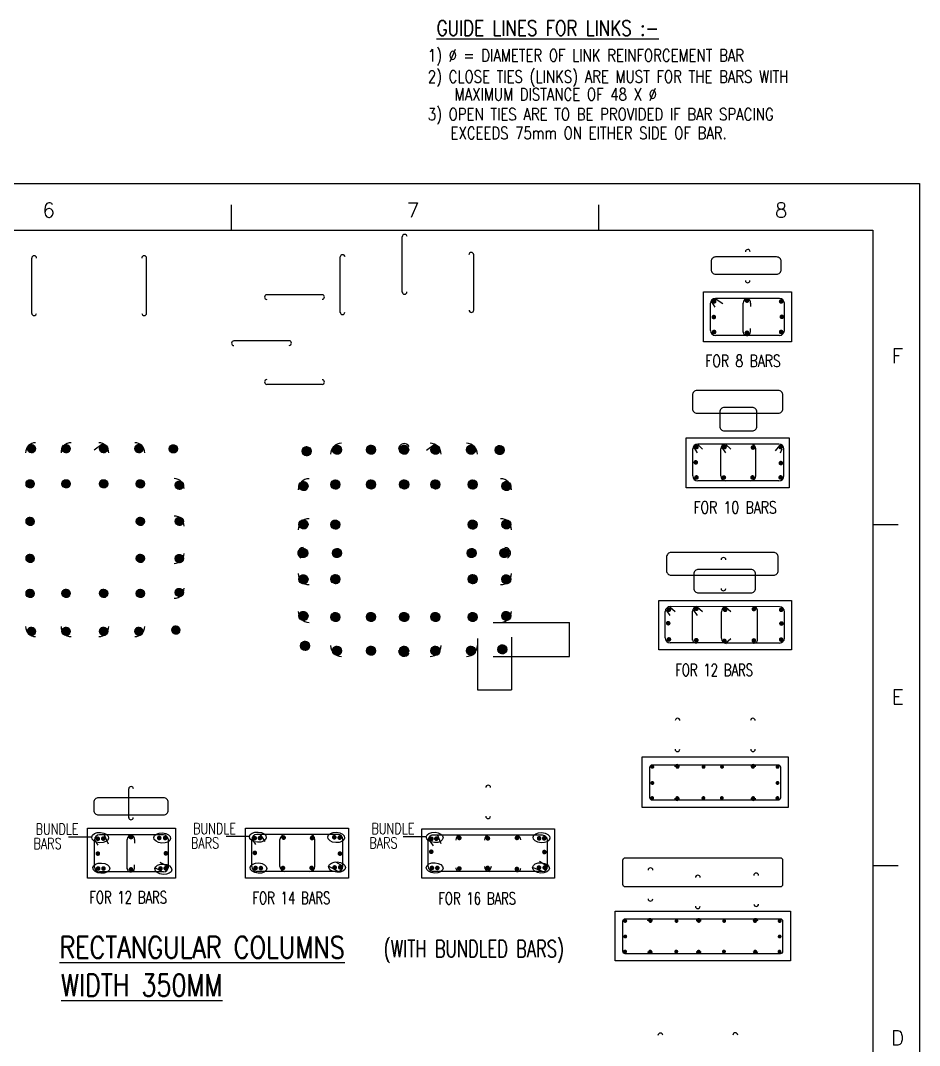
# Model space of a CAD drawing. Header units: inches. Extents: x -19163 to 40358, y -30294 to 16877.
# Drawn here: x 21852 to 40318, y -4183 to 16877 of the extents above; entities that cross this region are included whole.
import ezdxf

# ---------------------------------------------------------------- set-up
doc = ezdxf.new("R2010")
doc.units = ezdxf.units.IN
doc.header["$MEASUREMENT"] = 0
for name, color, linetype in [('DIM', 5, 'Continuous'), ('FRAME', 6, 'Continuous'), ('HT', 8, 'Continuous'), ('LINE WORK', 4, 'Continuous'), ('REINF', 6, 'Continuous'), ('sheet', 1, 'Continuous'), ('STIRRUPS', 5, 'Continuous'), ('SUB TITLE', 3, 'Continuous'), ('TEXT', 4, 'Continuous'), ('TITLE', 6, 'Continuous')]:
    doc.layers.add(name, color=color, linetype=linetype)
doc.styles.add('ROMANS', font='romans.shx', dxfattribs={"width": 0.75, "height": 250})
doc.dimstyles.new('T1', dxfattribs={"dimtxt": 2.25, "dimasz": 2, "dimexe": 1, "dimexo": 0.5, "dimgap": 1, "dimtad": 1, "dimdec": 0, "dimzin": 1, "dimdsep": 46, "dimtxsty": 'ROMANS', "dimcen": 0.09, "dimclrd": 5, "dimclre": 5, "dimclrt": 4, "dimadec": 0, "dimazin": 0, "dimtfac": 1, "dimtdec": 0, "dimtofl": 0, "dimtmove": 0, "dimatfit": 3, "dimfxl": 0, "dimtolj": 1, "dimtzin": 1, "dimarcsym": 0})

# ---------------------------------------------------------------- blocks, each defined once
blk = doc.blocks.new('*D36')
at = {"layer": 'DEFPOINTS', "color": 5, "linetype": 'ByBlock'}
for p in [(31561, 4511), (31561, 3809)]:
    blk.add_point(p, dxfattribs=at)
at = {"layer": 'DIM', "color": 5, "linetype": 'ByBlock', "lineweight": -2}
for p, q in [((31562, 4511), (33127, 4511)), ((33126, 3809), (33126, 4511)), ((31562, 3809), (33127, 3809))]:
    blk.add_line(p, q, dxfattribs=at)
at = {"layer": 'DIM', "color": 5, "linetype": 'ByBlock'}
for points in [[(33126, 4511), (33127, 4509), (33126, 4509)], [(33126, 3809), (33127, 3811), (33126, 3811)]]:
    blk.add_solid(points, dxfattribs=at)
at = {"layer": 'DIM', "color": 4, "linetype": 'ByBlock', "insert": (33124, 4160), "char_height": 2.25, "attachment_point": 5, "rotation": 90, "style": 'ROMANS'}
blk.add_mtext('150', dxfattribs=at)
blk = doc.blocks.new('*D37')
at = {"layer": 'DEFPOINTS', "color": 5, "linetype": 'ByBlock'}
for p in [(31238, 4182), (31937, 4209)]:
    blk.add_point(p, dxfattribs=at)
at = {"layer": 'DIM', "color": 5, "linetype": 'ByBlock', "lineweight": -2}
for p, q in [((31238, 4181), (31238, 3125)), ((31937, 4209), (31937, 3125)), ((31238, 3126), (31937, 3126))]:
    blk.add_line(p, q, dxfattribs=at)
at = {"layer": 'DIM', "color": 5, "linetype": 'ByBlock'}
for points in [[(31238, 3126), (31240, 3126), (31240, 3126)], [(31937, 3126), (31935, 3126), (31935, 3126)]]:
    blk.add_solid(points, dxfattribs=at)
at = {"layer": 'DIM', "color": 4, "linetype": 'ByBlock', "insert": (31587, 3128), "char_height": 2.25, "attachment_point": 5, "style": 'ROMANS'}
blk.add_mtext('150 ', dxfattribs=at)

msp = doc.modelspace()

# ---------------------------------------------------------------- hatches: boundary and pattern name
at = {"layer": 'REINF'}
h = msp.add_hatch(dxfattribs=at)
h.set_pattern_fill('ANSI31', color=256, scale=19.432298, style=0)
h.set_pattern_definition([(45, (-711819.1975, 7551.0372), (-1.717588667, 1.717588667), [])])
h.paths.add_polyline_path([(22162.14865, 8080.5008, 1), (21992.88164, 8080.5008, 1)])
h = msp.add_hatch(dxfattribs=at)
h.set_pattern_fill('ANSI31', color=256, scale=19.432298, style=0)
h.set_pattern_definition([(45, (-711108.2942, 7551.0372), (-1.717588667, 1.717588667), [])])
h.paths.add_polyline_path([(22873.05199, 8080.5008, 1), (22703.78498, 8080.5008, 1)])
h = msp.add_hatch(dxfattribs=at)
h.set_pattern_fill('ANSI31', color=256, scale=19.432298, style=0)
h.set_pattern_definition([(45, (-710338.769, 7551.0372), (-1.717588667, 1.717588667), [])])
h.paths.add_polyline_path([(23642.5771, 8080.5008, 1), (23473.31009, 8080.5008, 1)])
h = msp.add_hatch(dxfattribs=at)
h.set_pattern_fill('ANSI31', color=256, scale=19.432298, style=0)
h.set_pattern_definition([(45, (-709615.12, 7551.0372), (-1.717588667, 1.717588667), [])])
h.paths.add_polyline_path([(24366.22608, 8080.5008, 1), (24196.95907, 8080.5008, 1)])
h = msp.add_hatch(dxfattribs=at)
h.set_pattern_fill('ANSI31', color=256, scale=19.432298, style=0)
h.set_pattern_definition([(45, (-708904.6958, 7545.901), (-1.717588667, 1.717588667), [])])
h.paths.add_polyline_path([(25076.65038, 8075.36467, 1), (24907.38337, 8075.36467, 1)])
h = msp.add_hatch(dxfattribs=at)
h.set_pattern_fill('ANSI31', color=256, scale=21.375527, style=0)
h.set_pattern_definition([(45, (-779558.007, 7445.4372), (-1.889347534, 1.889347534), [])])
h.paths.add_polyline_path([(27821.47387, 8027.8472, 1), (27635.28016, 8027.8472, 1)])
h = msp.add_hatch(dxfattribs=at)
h.set_pattern_fill('ANSI31', color=256, scale=21.375527, style=0)
h.set_pattern_definition([(45, (-778934.6105, 7474.454), (-1.889347534, 1.889347534), [])])
h.paths.add_polyline_path([(28444.87028, 8056.86394, 1), (28258.67656, 8056.86394, 1)])
h = msp.add_hatch(dxfattribs=at)
h.set_pattern_fill('ANSI31', color=256, scale=21.375527, style=0)
h.set_pattern_definition([(45, (-778234.2354, 7474.454), (-1.889347534, 1.889347534), [])])
h.paths.add_polyline_path([(29145.24537, 8056.86394, 1), (28959.05165, 8056.86394, 1)])
h = msp.add_hatch(dxfattribs=at)
h.set_pattern_fill('ANSI31', color=256, scale=21.375527, style=0)
h.set_pattern_definition([(45, (-777554.0805, 7474.454), (-1.889347534, 1.889347534), [])])
h.paths.add_polyline_path([(29825.40025, 8056.86394, 1), (29639.20654, 8056.86394, 1)])
h = msp.add_hatch(dxfattribs=at)
h.set_pattern_fill('ANSI31', color=256, scale=21.375527, style=0)
h.set_pattern_definition([(45, (-776911.6494, 7474.454), (-1.889347534, 1.889347534), [])])
h.paths.add_polyline_path([(30467.83141, 8056.86394, 1), (30281.63769, 8056.86394, 1)])
h = msp.add_hatch(dxfattribs=at)
h.set_pattern_fill('ANSI31', color=256, scale=21.375527, style=0)
h.set_pattern_definition([(45, (-776183.651, 7474.454), (-1.889347534, 1.889347534), [])])
h.paths.add_polyline_path([(31195.8298, 8056.86394, 1), (31009.63608, 8056.86394, 1)])
h = msp.add_hatch(dxfattribs=at)
h.set_pattern_fill('ANSI31', color=256, scale=21.375527, style=0)
h.set_pattern_definition([(45, (-775592.6276, 7468.8042), (-1.889347534, 1.889347534), [])])
h.paths.add_polyline_path([(31786.85316, 8051.21419, 1), (31600.65945, 8051.21419, 1)])
h = msp.add_hatch(dxfattribs=at)
h.set_pattern_fill('ANSI31', color=256, scale=19.432298, style=0)
h.set_pattern_definition([(45, (-711847.3736, 6828.1387), (-1.717588667, 1.717588667), [])])
h.paths.add_polyline_path([(22133.97251, 7357.60234, 1), (21964.7055, 7357.60234, 1)])
h = msp.add_hatch(dxfattribs=at)
h.set_pattern_fill('ANSI31', color=256, scale=19.432298, style=0)
h.set_pattern_definition([(45, (-711108.2183, 6828.6056), (-1.717588667, 1.717588667), [])])
h.paths.add_polyline_path([(22873.12782, 7358.06926, 1), (22703.86081, 7358.06926, 1)])
h = msp.add_hatch(dxfattribs=at)
h.set_pattern_fill('ANSI31', color=256, scale=19.432298, style=0)
h.set_pattern_definition([(45, (-710338.6734, 6828.6056), (-1.717588667, 1.717588667), [])])
h.paths.add_polyline_path([(23642.67271, 7358.06926, 1), (23473.4057, 7358.06926, 1)])
h = msp.add_hatch(dxfattribs=at)
h.set_pattern_fill('ANSI31', color=256, scale=19.432298, style=0)
h.set_pattern_definition([(45, (-709583.232, 6828.1387), (-1.717588667, 1.717588667), [])])
h.paths.add_polyline_path([(24398.11424, 7357.60234, 1), (24228.84723, 7357.60234, 1)])
h = msp.add_hatch(dxfattribs=at)
h.set_pattern_fill('ANSI31', color=256, scale=19.432298, style=0)
h.set_pattern_definition([(45, (-708782.0443, 6798.7227), (-1.717588667, 1.717588667), [])])
h.paths.add_polyline_path([(25199.30187, 7328.18629, 1), (25030.03485, 7328.18629, 1)])
h = msp.add_hatch(dxfattribs=at)
h.set_pattern_fill('ANSI31', color=256, scale=21.375527, style=0)
h.set_pattern_definition([(45, (-779622.2825, 6728.5266), (-1.889347534, 1.889347534), [])])
h.paths.add_polyline_path([(27757.19828, 7310.93656, 1), (27571.00456, 7310.93656, 1)])
h = msp.add_hatch(dxfattribs=at)
h.set_pattern_fill('ANSI31', color=256, scale=21.375527, style=0)
h.set_pattern_definition([(45, (-778965.6042, 6760.8842), (-1.889347534, 1.889347534), [])])
h.paths.add_polyline_path([(28413.87652, 7343.29422, 1), (28227.68281, 7343.29422, 1)])
h = msp.add_hatch(dxfattribs=at)
h.set_pattern_fill('ANSI31', color=256, scale=21.375527, style=0)
h.set_pattern_definition([(45, (-778234.152, 6761.3979), (-1.889347534, 1.889347534), [])])
h.paths.add_polyline_path([(29145.32878, 7343.80783, 1), (28959.13506, 7343.80783, 1)])
h = msp.add_hatch(dxfattribs=at)
h.set_pattern_fill('ANSI31', color=256, scale=21.375527, style=0)
h.set_pattern_definition([(45, (-777553.997, 6761.3979), (-1.889347534, 1.889347534), [])])
h.paths.add_polyline_path([(29825.48366, 7343.80783, 1), (29639.28995, 7343.80783, 1)])
h = msp.add_hatch(dxfattribs=at)
h.set_pattern_fill('ANSI31', color=256, scale=21.375527, style=0)
h.set_pattern_definition([(45, (-776911.5442, 6761.3979), (-1.889347534, 1.889347534), [])])
h.paths.add_polyline_path([(30467.93658, 7343.80783, 1), (30281.74287, 7343.80783, 1)])
h = msp.add_hatch(dxfattribs=at)
h.set_pattern_fill('ANSI31', color=256, scale=21.375527, style=0)
h.set_pattern_definition([(45, (-776148.574, 6760.8842), (-1.889347534, 1.889347534), [])])
h.paths.add_polyline_path([(31230.90678, 7343.29422, 1), (31044.71306, 7343.29422, 1)])
h = msp.add_hatch(dxfattribs=at)
h.set_pattern_fill('ANSI31', color=256, scale=21.375527, style=0)
h.set_pattern_definition([(45, (-775457.711, 6728.5266), (-1.889347534, 1.889347534), [])])
h.paths.add_polyline_path([(31921.76979, 7310.93656, 1), (31735.57608, 7310.93656, 1)])
h = msp.add_hatch(dxfattribs=at)
h.set_pattern_fill('ANSI31', color=256, scale=19.432298, style=0)
h.set_pattern_definition([(45, (-711847.3736, 6055.5145), (-1.717588667, 1.717588667), [])])
h.paths.add_polyline_path([(22133.97251, 6584.9781, 1), (21964.7055, 6584.9781, 1)])
h = msp.add_hatch(dxfattribs=at)
h.set_pattern_fill('ANSI31', color=256, scale=19.432298, style=0)
h.set_pattern_definition([(45, (-709583.232, 6055.5145), (-1.717588667, 1.717588667), [])])
h.paths.add_polyline_path([(24398.11424, 6584.9781, 1), (24228.84723, 6584.9781, 1)])
h = msp.add_hatch(dxfattribs=at)
h.set_pattern_fill('ANSI31', color=256, scale=19.432298, style=0)
h.set_pattern_definition([(45, (-708782.0443, 6057.7557), (-1.717588667, 1.717588667), [])])
h.paths.add_polyline_path([(25199.30187, 6587.21932, 1), (25030.03485, 6587.21932, 1)])
h = msp.add_hatch(dxfattribs=at)
h.set_pattern_fill('ANSI31', color=256, scale=21.375527, style=0)
h.set_pattern_definition([(45, (-779622.2825, 5940.669), (-1.889347534, 1.889347534), [])])
h.paths.add_polyline_path([(27757.19828, 6523.07909, 1), (27571.00456, 6523.07909, 1)])
h = msp.add_hatch(dxfattribs=at)
h.set_pattern_fill('ANSI31', color=256, scale=21.375527, style=0)
h.set_pattern_definition([(45, (-778965.6042, 5938.2038), (-1.889347534, 1.889347534), [])])
h.paths.add_polyline_path([(28413.87652, 6520.61375, 1), (28227.68281, 6520.61375, 1)])
h = msp.add_hatch(dxfattribs=at)
h.set_pattern_fill('ANSI31', color=256, scale=21.375527, style=0)
h.set_pattern_definition([(45, (-776148.574, 5938.2038), (-1.889347534, 1.889347534), [])])
h.paths.add_polyline_path([(31230.90678, 6520.61375, 1), (31044.71306, 6520.61375, 1)])
h = msp.add_hatch(dxfattribs=at)
h.set_pattern_fill('ANSI31', color=256, scale=21.375527, style=0)
h.set_pattern_definition([(45, (-775457.711, 5940.669), (-1.889347534, 1.889347534), [])])
h.paths.add_polyline_path([(31921.76979, 6523.07909, 1), (31735.57608, 6523.07909, 1)])
h = msp.add_hatch(dxfattribs=at)
h.set_pattern_fill('ANSI31', color=256, scale=19.432298, style=0)
h.set_pattern_definition([(45, (-711847.3736, 5295.2917), (-1.717588667, 1.717588667), [])])
h.paths.add_polyline_path([(22133.97251, 5824.75529, 1), (21964.7055, 5824.75529, 1)])
h = msp.add_hatch(dxfattribs=at)
h.set_pattern_fill('ANSI31', color=256, scale=19.432298, style=0)
h.set_pattern_definition([(45, (-709583.232, 5295.2917), (-1.717588667, 1.717588667), [])])
h.paths.add_polyline_path([(24398.11424, 5824.75529, 1), (24228.84723, 5824.75529, 1)])
h = msp.add_hatch(dxfattribs=at)
h.set_pattern_fill('ANSI31', color=256, scale=19.432298, style=0)
h.set_pattern_definition([(45, (-708782.0443, 5292.3034), (-1.717588667, 1.717588667), [])])
h.paths.add_polyline_path([(25199.30187, 5821.76699, 1), (25030.03485, 5821.76699, 1)])
h = msp.add_hatch(dxfattribs=at)
h.set_pattern_fill('ANSI31', color=256, scale=21.375527, angle=270, style=0)
h.set_pattern_definition([(315, (27077.353, 813221.1814), (1.889347534, 1.889347534), [])])
h.paths.add_polyline_path([(27659.76303, 5841.70067, 1), (27659.76303, 6027.89439, 1)])
h = msp.add_hatch(dxfattribs=at)
h.set_pattern_fill('ANSI31', color=256, scale=21.375527, angle=270, style=0)
h.set_pattern_definition([(315, (27772.085, 813221.098), (1.889347534, 1.889347534), [])])
h.paths.add_polyline_path([(28354.49498, 5841.61726, 1), (28354.49498, 6027.81098, 1)])
h = msp.add_hatch(dxfattribs=at)
h.set_pattern_fill('ANSI31', color=256, scale=21.375527, angle=270, style=0)
h.set_pattern_definition([(315, (30534.9494, 813221.098), (1.889347534, 1.889347534), [])])
h.paths.add_polyline_path([(31117.35942, 5841.61726, 1), (31117.35942, 6027.81098, 1)])
h = msp.add_hatch(dxfattribs=at)
h.set_pattern_fill('ANSI31', color=256, scale=21.375527, angle=270, style=0)
h.set_pattern_definition([(315, (31207.1963, 813221.1814), (1.889347534, 1.889347534), [])])
h.paths.add_polyline_path([(31789.60624, 5841.70067, 1), (31789.60624, 6027.89439, 1)])
h = msp.add_hatch(dxfattribs=at)
h.set_pattern_fill('ANSI31', color=256, scale=21.375527, style=0)
h.set_pattern_definition([(45, (-779622.2825, 4813.0065), (-1.889347534, 1.889347534), [])])
h.paths.add_polyline_path([(27757.19828, 5395.41648, 1), (27571.00456, 5395.41648, 1)])
h = msp.add_hatch(dxfattribs=at)
h.set_pattern_fill('ANSI31', color=256, scale=21.375527, style=0)
h.set_pattern_definition([(45, (-778965.6042, 4816.2936), (-1.889347534, 1.889347534), [])])
h.paths.add_polyline_path([(28413.87652, 5398.70361, 1), (28227.68281, 5398.70361, 1)])
h = msp.add_hatch(dxfattribs=at)
h.set_pattern_fill('ANSI31', color=256, scale=21.375527, style=0)
h.set_pattern_definition([(45, (-776148.574, 4816.2936), (-1.889347534, 1.889347534), [])])
h.paths.add_polyline_path([(31230.90678, 5398.70361, 1), (31044.71306, 5398.70361, 1)])
h = msp.add_hatch(dxfattribs=at)
h.set_pattern_fill('ANSI31', color=256, scale=21.375527, style=0)
h.set_pattern_definition([(45, (-775457.711, 4813.0065), (-1.889347534, 1.889347534), [])])
h.paths.add_polyline_path([(31921.76979, 5395.41648, 1), (31735.57608, 5395.41648, 1)])
h = msp.add_hatch(dxfattribs=at)
h.set_pattern_fill('ANSI31', color=256, scale=19.432298, style=0)
h.set_pattern_definition([(45, (-711847.3736, 4575.8591), (-1.717588667, 1.717588667), [])])
h.paths.add_polyline_path([(22133.97251, 5105.32274, 1), (21964.7055, 5105.32274, 1)])
h = msp.add_hatch(dxfattribs=at)
h.set_pattern_fill('ANSI31', color=256, scale=19.432298, style=0)
h.set_pattern_definition([(45, (-711108.2183, 4576.6062), (-1.717588667, 1.717588667), [])])
h.paths.add_polyline_path([(22873.12782, 5106.06982, 1), (22703.86081, 5106.06982, 1)])
h = msp.add_hatch(dxfattribs=at)
h.set_pattern_fill('ANSI31', color=256, scale=19.432298, style=0)
h.set_pattern_definition([(45, (-710338.6734, 4576.6062), (-1.717588667, 1.717588667), [])])
h.paths.add_polyline_path([(23642.67271, 5106.06982, 1), (23473.4057, 5106.06982, 1)])
h = msp.add_hatch(dxfattribs=at)
h.set_pattern_fill('ANSI31', color=256, scale=19.432298, style=0)
h.set_pattern_definition([(45, (-709583.232, 4575.8591), (-1.717588667, 1.717588667), [])])
h.paths.add_polyline_path([(24398.11424, 5105.32274, 1), (24228.84723, 5105.32274, 1)])
h = msp.add_hatch(dxfattribs=at)
h.set_pattern_fill('ANSI31', color=256, scale=19.432298, style=0)
h.set_pattern_definition([(45, (-708782.0443, 4595.283), (-1.717588667, 1.717588667), [])])
h.paths.add_polyline_path([(25199.30187, 5124.74667, 1), (25030.03485, 5124.74667, 1)])
h = msp.add_hatch(dxfattribs=at)
h.set_pattern_fill('ANSI31', color=256, scale=21.375527, style=0)
h.set_pattern_definition([(45, (-779622.2825, 4059.8873), (-1.889347534, 1.889347534), [])])
h.paths.add_polyline_path([(27757.19828, 4642.29723, 1), (27571.00456, 4642.29723, 1)])
h = msp.add_hatch(dxfattribs=at)
h.set_pattern_fill('ANSI31', color=256, scale=21.375527, style=0)
h.set_pattern_definition([(45, (-778965.6042, 4038.521), (-1.889347534, 1.889347534), [])])
h.paths.add_polyline_path([(28413.87652, 4620.9309, 1), (28227.68281, 4620.9309, 1)])
h = msp.add_hatch(dxfattribs=at)
h.set_pattern_fill('ANSI31', color=256, scale=21.375527, style=0)
h.set_pattern_definition([(45, (-778234.152, 4039.3427), (-1.889347534, 1.889347534), [])])
h.paths.add_polyline_path([(29145.32878, 4621.75268, 1), (28959.13506, 4621.75268, 1)])
h = msp.add_hatch(dxfattribs=at)
h.set_pattern_fill('ANSI31', color=256, scale=21.375527, style=0)
h.set_pattern_definition([(45, (-777553.997, 4039.3427), (-1.889347534, 1.889347534), [])])
h.paths.add_polyline_path([(29825.48366, 4621.75268, 1), (29639.28995, 4621.75268, 1)])
h = msp.add_hatch(dxfattribs=at)
h.set_pattern_fill('ANSI31', color=256, scale=21.375527, style=0)
h.set_pattern_definition([(45, (-776911.5442, 4039.3427), (-1.889347534, 1.889347534), [])])
h.paths.add_polyline_path([(30467.93658, 4621.75268, 1), (30281.74287, 4621.75268, 1)])
h = msp.add_hatch(dxfattribs=at)
h.set_pattern_fill('ANSI31', color=256, scale=21.375527, style=0)
h.set_pattern_definition([(45, (-776148.574, 4038.521), (-1.889347534, 1.889347534), [])])
h.paths.add_polyline_path([(31230.90678, 4620.9309, 1), (31044.71306, 4620.9309, 1)])
h = msp.add_hatch(dxfattribs=at)
h.set_pattern_fill('ANSI31', color=256, scale=21.375527, style=0)
h.set_pattern_definition([(45, (-775457.711, 4059.8873), (-1.889347534, 1.889347534), [])])
h.paths.add_polyline_path([(31921.76979, 4642.29723, 1), (31735.57608, 4642.29723, 1)])
h = msp.add_hatch(dxfattribs=at)
h.set_pattern_fill('ANSI31', color=256, scale=19.432298, style=0)
h.set_pattern_definition([(45, (-708854.6779, 3823.4009), (-1.717588667, 1.717588667), [])])
h.paths.add_polyline_path([(25126.66829, 4352.86448, 1), (24957.40128, 4352.86448, 1)])
h = msp.add_hatch(dxfattribs=at)
h.set_pattern_fill('ANSI31', color=256, scale=19.432298, style=0)
h.set_pattern_definition([(45, (-711819.1975, 3796.6343), (-1.717588667, 1.717588667), [])])
h.paths.add_polyline_path([(22162.14865, 4326.09788, 1), (21992.88164, 4326.09788, 1)])
h = msp.add_hatch(dxfattribs=at)
h.set_pattern_fill('ANSI31', color=256, scale=19.432298, style=0)
h.set_pattern_definition([(45, (-711108.2942, 3796.6343), (-1.717588667, 1.717588667), [])])
h.paths.add_polyline_path([(22873.05199, 4326.09788, 1), (22703.78498, 4326.09788, 1)])
h = msp.add_hatch(dxfattribs=at)
h.set_pattern_fill('ANSI31', color=256, scale=19.432298, style=0)
h.set_pattern_definition([(45, (-710338.769, 3796.6343), (-1.717588667, 1.717588667), [])])
h.paths.add_polyline_path([(23642.5771, 4326.09788, 1), (23473.31009, 4326.09788, 1)])
h = msp.add_hatch(dxfattribs=at)
h.set_pattern_fill('ANSI31', color=256, scale=19.432298, style=0)
h.set_pattern_definition([(45, (-709615.12, 3796.6343), (-1.717588667, 1.717588667), [])])
h.paths.add_polyline_path([(24366.22608, 4326.09788, 1), (24196.95907, 4326.09788, 1)])
h = msp.add_hatch(dxfattribs=at)
h.set_pattern_fill('ANSI31', color=256, scale=21.375527, style=0)
h.set_pattern_definition([(45, (-779588.384, 3446.4095), (-1.889347534, 1.889347534), [])])
h.paths.add_polyline_path([(27791.09677, 4028.81943, 1), (27604.90306, 4028.81943, 1)])
h = msp.add_hatch(dxfattribs=at)
h.set_pattern_fill('ANSI31', color=256, scale=21.375527, style=0)
h.set_pattern_definition([(45, (-778934.6105, 3344.6108), (-1.889347534, 1.889347534), [])])
h.paths.add_polyline_path([(28444.87028, 3927.02073, 1), (28258.67656, 3927.02073, 1)])
h = msp.add_hatch(dxfattribs=at)
h.set_pattern_fill('ANSI31', color=256, scale=21.375527, style=0)
h.set_pattern_definition([(45, (-778234.2354, 3344.6108), (-1.889347534, 1.889347534), [])])
h.paths.add_polyline_path([(29145.24537, 3927.02073, 1), (28959.05165, 3927.02073, 1)])
h = msp.add_hatch(dxfattribs=at)
h.set_pattern_fill('ANSI31', color=256, scale=21.375527, style=0)
h.set_pattern_definition([(45, (-777554.0805, 3344.6108), (-1.889347534, 1.889347534), [])])
h.paths.add_polyline_path([(29825.40025, 3927.02073, 1), (29639.20654, 3927.02073, 1)])
h = msp.add_hatch(dxfattribs=at)
h.set_pattern_fill('ANSI31', color=256, scale=21.375527, style=0)
h.set_pattern_definition([(45, (-776911.6494, 3344.6108), (-1.889347534, 1.889347534), [])])
h.paths.add_polyline_path([(30467.83141, 3927.02073, 1), (30281.63769, 3927.02073, 1)])
h = msp.add_hatch(dxfattribs=at)
h.set_pattern_fill('ANSI31', color=256, scale=21.375527, style=0)
h.set_pattern_definition([(45, (-776183.651, 3344.6108), (-1.889347534, 1.889347534), [])])
h.paths.add_polyline_path([(31195.8298, 3927.02073, 1), (31009.63608, 3927.02073, 1)])
h = msp.add_hatch(dxfattribs=at)
h.set_pattern_fill('ANSI31', color=256, scale=21.375527, style=0)
h.set_pattern_definition([(45, (-775537.608, 3374.054), (-1.889347534, 1.889347534), [])])
h.paths.add_polyline_path([(31841.87286, 3956.46399, 1), (31655.67915, 3956.46399, 1)])

# ---------------------------------------------------------------- linework, layer by layer
at = {"layer": 'FRAME'}
for points in [[(40317.96769, 13528.99414), (40317.96769, -30253.74111), (-19082.03231, -30253.74111), (-19082.03231, 13528.99414)], [(-17162.03231, 12568.24324), (39357.96769, 12568.24324), (39357.96769, -29293.74111), (-17162.03231, -29293.74111)]]:
    msp.add_lwpolyline(points, close=True, dxfattribs=at)
at = {"layer": 'HT'}
for centre in [(23487.21289, 88.75255), (24762.64193, 79.73892), (26727.61386, 97.76619), (28336.54731, 91.00596), (30359.57272, 92.08122), (32553.26559, 86.4477), (28354.57457, -517.41425), (23510.69525, -539.48045), (24786.30271, -560.229), (26738.88091, -537.29918), (30359.57272, -534.36625), (32543.12526, -534.36625)]:
    msp.add_ellipse(centre, major_axis=(172.97618, -11.03751), ratio=0.6120183608, dxfattribs=at)
at = {"layer": 'LINE WORK'}
msp.add_line((25035.10835, -748.03502), (23224.58833, -748.03502), dxfattribs=at)
for points in [[(35877.76639, 11302.76417), (37688.28641, 11302.76417), (37688.28641, 10275.63083), (35877.76639, 10275.63083)], [(35527.14571, 8302.82651), (37643.18638, 8302.82651), (37643.18638, 7276.25885), (35527.14571, 7276.25885)], [(34961.20442, 4963.24856), (37688.28641, 4963.24856), (37688.28641, 3947.87007), (34961.20442, 3947.87007)], [(34621.52719, 1746.37286), (37621.52719, 1746.37286), (37621.52719, 709.87968), (34621.52719, 709.87968)], [(23224.58833, 279.09831), (25035.10835, 279.09831), (25035.10835, -748.03502), (23224.58833, -748.03502)], [(26470.2442, 279.09831), (28586.28488, 279.09831), (28586.28488, -747.46935), (26470.2442, -747.46935)], [(30093.31818, 267.90914), (32820.40017, 267.90914), (32820.40017, -747.46935), (30093.31818, -747.46935)], [(34064.84557, -1419.64185), (37664.84557, -1419.64185), (37664.84557, -2445.30544), (34064.84557, -2445.30544)]]:
    msp.add_lwpolyline(points, close=True, dxfattribs=at)
at = {"layer": 'REINF'}
for points, const_width in [([(36798.33552, 11121.2846, -1), (36750.83552, 11121.2846, -1)], 47.5), ([(36123.1689, 11104.65033, -1), (36075.6689, 11104.65033, -1)], 47.5), ([(37499.73469, 11104.65033, -1), (37452.23469, 11104.65033, -1)], 47.5), ([(36117.51111, 10783.44076, -1), (36070.01111, 10783.44076, -1)], 47.5), ([(37513.87917, 10789.09855, -1), (37466.37917, 10789.09855, -1)], 47.5), ([(36123.1689, 10476.82197, -1), (36075.6689, 10476.82197, -1)], 47.5), ([(36798.33575, 10460.45654, 1), (36750.83575, 10460.45654, 1)], 47.5), ([(37499.73469, 10476.82197, -1), (37452.23469, 10476.82197, -1)], 47.5), ([(35760.42659, 8112.35176, -1), (35712.92659, 8112.35176, -1)], 47.5), ([(36337.52117, 8112.35176, -1), (36290.02117, 8112.35176, -1)], 47.5), ([(36921.81378, 8102.94981, -1), (36874.31378, 8102.94981, -1)], 47.5), ([(37489.38745, 8112.35176, -1), (37441.88745, 8112.35176, -1)], 47.5), ([(35746.07198, 7797.98691, -1), (35698.57198, 7797.98691, -1)], 47.5), ([(37494.32906, 7783.44523, -1), (37446.82906, 7783.44523, -1)], 47.5), ([(35760.42659, 7488.76556, -1), (35712.92659, 7488.76556, -1)], 47.5), ([(36323.37669, 7487.33033, -1), (36275.87669, 7487.33033, -1)], 47.5), ([(36912.29288, 7488.76556, -1), (36864.79288, 7488.76556, -1)], 47.5), ([(37489.38745, 7488.76556, -1), (37441.88745, 7488.76556, -1)], 47.5), ([(35194.48531, 4772.77381, -1), (35146.98531, 4772.77381, -1)], 47.5), ([(35757.30218, 4789.40808, -1), (35709.80218, 4789.40808, -1)], 47.5), ([(36348.67445, 4768.99174, -1), (36301.17445, 4768.99174, -1)], 47.5), ([(36892.18865, 4784.29465, 1), (36939.68865, 4784.29465, 1)], 47.5), ([(37500.54074, 4768.99174, -1), (37453.04074, 4768.99174, -1)], 47.5), ([(35180.13069, 4493.54731, -1), (35132.63069, 4493.54731, -1)], 47.5), ([(37505.48235, 4486.93635, -1), (37457.98235, 4486.93635, -1)], 47.5), ([(35194.48531, 4160.37679, -1), (35146.98531, 4160.37679, -1)], 47.5), ([(35757.3024, 4144.01136, 1), (35709.8024, 4144.01136, 1)], 47.5), ([(36334.52998, 4129.25894, -1), (36287.02998, 4129.25894, -1)], 47.5), ([(36892.18843, 4138.89793, -1), (36939.68843, 4138.89793, -1)], 47.5), ([(37500.54074, 4156.59472, -1), (37453.04074, 4156.59472, -1)], 47.5), ([(34810.26162, 1541.7324, 1), (34850.26162, 1541.7324, 1)], 40), ([(35326.77207, 1541.7324, 1), (35366.77207, 1541.7324, 1)], 40), ([(35862.42009, 1541.7324, 1), (35902.42009, 1541.7324, 1)], 40), ([(36241.58834, 1541.7324, 1), (36281.58834, 1541.7324, 1)], 40), ([(36916.28231, 1541.7324, -1), (36876.28231, 1541.7324, -1)], 40), ([(37382.34975, 1541.7324, 1), (37422.34975, 1541.7324, 1)], 40), ([(34810.26162, 1211.42975, 1), (34850.26162, 1211.42975, 1)], 40), ([(37382.34975, 1211.42975, 1), (37422.34975, 1211.42975, 1)], 40), ([(34806.55387, 901.34444, 1), (34846.55387, 901.34444, 1)], 40), ([(35323.06433, 901.34444, 1), (35363.06433, 901.34444, 1)], 40), ([(35858.71234, 901.34444, 1), (35898.71234, 901.34444, 1)], 40), ([(36237.8806, 901.34444, 1), (36277.8806, 901.34444, 1)], 40), ([(36919.99005, 901.34444, -1), (36879.99005, 901.34444, -1)], 40), ([(37378.642, 901.34444, 1), (37418.642, 901.34444, 1)], 40), ([(23463.23062, 65.21062, -1), (23415.73062, 65.21062, -1)], 47.5), ([(23574.77432, 68.59073, -1), (23527.27432, 68.59073, -1)], 47.5), ([(24145.15747, 97.61875, -1), (24097.65747, 97.61875, -1)], 47.5), ([(24724.87259, 80.98448, -1), (24677.37259, 80.98448, -1)], 47.5), ([(24846.55664, 80.98448, -1), (24799.05664, 80.98448, -1)], 47.5), ([(26686.62453, 76.22981, -1), (26639.12453, 76.22981, -1)], 47.5), ([(26792.53471, 78.48322, -1), (26745.03471, 78.48322, -1)], 47.5), ([(27280.61966, 88.62356, -1), (27233.11966, 88.62356, -1)], 47.5), ([(27864.91227, 79.22161, -1), (27817.41227, 79.22161, -1)], 47.5), ([(28320.94225, 95.38378, -1), (28273.44225, 95.38378, -1)], 47.5), ([(28432.48595, 88.62356, -1), (28384.98595, 88.62356, -1)], 47.5), ([(30316.14118, 63.47931, -1), (30268.64118, 63.47931, -1)], 47.5), ([(30417.04936, 65.41541, -1), (30369.54936, 65.41541, -1)], 47.5), ([(30889.41594, 82.05047, -1), (30841.91594, 82.05047, -1)], 47.5), ([(31475.53026, 73.65232, -1), (31428.03026, 73.65232, -1)], 47.5), ([(32024.30241, 82.195, 1), (32071.80241, 82.195, 1)], 47.5), ([(32528.99773, 73.65232, -1), (32481.49773, 73.65232, -1)], 47.5), ([(32632.6545, 73.65232, -1), (32585.1545, 73.65232, -1)], 47.5), ([(23464.33305, -240.22509, -1), (23416.83305, -240.22509, -1)], 47.5), ([(24860.70111, -234.5673, -1), (24813.20111, -234.5673, -1)], 47.5), ([(26689.17047, -225.74129, -1), (26641.67047, -225.74129, -1)], 47.5), ([(28437.42756, -240.28297, -1), (28389.92756, -240.28297, -1)], 47.5), ([(30312.24445, -201.79211, -1), (30264.74445, -201.79211, -1)], 47.5), ([(32637.59611, -208.40307, -1), (32590.09611, -208.40307, -1)], 47.5), ([(23469.99084, -546.84389, -1), (23422.49084, -546.84389, -1)], 47.5), ([(23580.16042, -546.84389, -1), (23532.66042, -546.84389, -1)], 47.5), ([(24145.15769, -563.20931, 1), (24097.65769, -563.20931, 1)], 47.5), ([(24750.22344, -545.71718, -1), (24702.72344, -545.71718, -1)], 47.5), ([(24858.95038, -542.33707, -1), (24811.45038, -542.33707, -1)], 47.5), ([(26703.52509, -534.96264, -1), (26656.02509, -534.96264, -1)], 47.5), ([(26812.5818, -538.20891, -1), (26765.0818, -538.20891, -1)], 47.5), ([(27266.47519, -536.39787, -1), (27218.97519, -536.39787, -1)], 47.5), ([(27855.39138, -534.96264, -1), (27807.89138, -534.96264, -1)], 47.5), ([(28329.39253, -524.8223, -1), (28281.89253, -524.8223, -1)], 47.5), ([(28442.06294, -522.56889, -1), (28394.56294, -522.56889, -1)], 47.5), ([(30326.59907, -534.96264, -1), (30279.09907, -534.96264, -1)], 47.5), ([(30438.14277, -534.96264, -1), (30390.64277, -534.96264, -1)], 47.5), ([(30889.41616, -546.07011, 1), (30841.91616, -546.07011, 1)], 47.5), ([(31471.15055, -534.53277, -1), (31423.65055, -534.53277, -1)], 47.5), ([(32024.30219, -556.44149, -1), (32071.80219, -556.44149, -1)], 47.5), ([(32525.61761, -527.47766, -1), (32478.11761, -527.47766, -1)], 47.5), ([(32642.79484, -527.47766, -1), (32595.29484, -527.47766, -1)], 47.5), ([(34253.58, -1624.28231, 1), (34293.58, -1624.28231, 1)], 40), ([(34770.09045, -1624.28231, 1), (34810.09045, -1624.28231, 1)], 40), ([(35305.73847, -1624.28231, 1), (35345.73847, -1624.28231, 1)], 40), ([(35765.8225, -1624.28231, 1), (35805.8225, -1624.28231, 1)], 40), ([(36284.90672, -1624.28231, 1), (36324.90672, -1624.28231, 1)], 40), ([(36959.60069, -1624.28231, -1), (36919.60069, -1624.28231, -1)], 40), ([(37425.66813, -1624.28231, 1), (37465.66813, -1624.28231, 1)], 40), ([(34253.58, -1943.75537, 1), (34293.58, -1943.75537, 1)], 40), ([(37425.66813, -1943.75537, 1), (37465.66813, -1943.75537, 1)], 40), ([(34249.87225, -2253.84068, 1), (34289.87225, -2253.84068, 1)], 40), ([(34766.38271, -2253.84068, 1), (34806.38271, -2253.84068, 1)], 40), ([(35302.03072, -2253.84068, 1), (35342.03072, -2253.84068, 1)], 40), ([(35762.11475, -2253.84068, 1), (35802.11475, -2253.84068, 1)], 40), ([(36281.19898, -2253.84068, 1), (36321.19898, -2253.84068, 1)], 40), ([(36963.30844, -2253.84068, -1), (36923.30844, -2253.84068, -1)], 40), ([(37421.96039, -2253.84068, 1), (37461.96039, -2253.84068, 1)], 40)]:
    msp.add_lwpolyline(points, format="xyb", close=True, dxfattribs=dict(at, const_width=const_width))
for centre, radius in [((22077.51514, 8080.5008), 84.63351), ((22788.41849, 8080.5008), 84.63351), ((23557.9436, 8080.5008), 84.63351), ((24281.59257, 8080.5008), 84.63351), ((24992.01688, 8075.36467), 84.63351), ((27728.37701, 8027.8472), 93.09686), ((28351.77342, 8056.86394), 93.09686), ((29052.14851, 8056.86394), 93.09686), ((29732.3034, 8056.86394), 93.09686), ((30374.73455, 8056.86394), 93.09686), ((31102.73294, 8056.86394), 93.09686), ((31693.75631, 8051.21419), 93.09686), ((22049.339, 7357.60234), 84.63351), ((22788.49431, 7358.06926), 84.63351), ((23558.03921, 7358.06926), 84.63351), ((24313.48074, 7357.60234), 84.63351), ((25114.66836, 7328.18629), 84.63351), ((27664.10142, 7310.93656), 93.09686), ((28320.77967, 7343.29422), 93.09686), ((29052.23192, 7343.80783), 93.09686), ((29732.38681, 7343.80783), 93.09686), ((30374.83972, 7343.80783), 93.09686), ((31137.80992, 7343.29422), 93.09686), ((31828.67294, 7310.93656), 93.09686), ((22049.339, 6584.9781), 84.63351), ((24313.48074, 6584.9781), 84.63351), ((25114.66836, 6587.21932), 84.63351), ((27664.10142, 6523.07909), 93.09686), ((28320.77967, 6520.61375), 93.09686), ((31137.80992, 6520.61375), 93.09686), ((31828.67294, 6523.07909), 93.09686), ((22049.339, 5824.75529), 84.63351), ((24313.48074, 5824.75529), 84.63351), ((25114.66836, 5821.76699), 84.63351), ((27659.76303, 5934.79753), 93.09686), ((28354.49498, 5934.71412), 93.09686), ((31120.7602, 5934.71412), 93.09686), ((31789.60624, 5934.79753), 93.09686), ((27664.10142, 5395.41648), 93.09686), ((28320.77967, 5398.70361), 93.09686), ((31137.80992, 5398.70361), 93.09686), ((31828.67294, 5395.41648), 93.09686), ((22049.339, 5105.32274), 84.63351), ((22788.49431, 5106.06982), 84.63351), ((23558.03921, 5106.06982), 84.63351), ((24313.48074, 5105.32274), 84.63351), ((25114.66836, 5124.74667), 84.63351), ((27664.10142, 4642.29723), 93.09686), ((28320.77967, 4620.9309), 93.09686), ((29052.23192, 4621.75268), 93.09686), ((29732.38681, 4621.75268), 93.09686), ((30374.83972, 4621.75268), 93.09686), ((31137.80992, 4620.9309), 93.09686), ((31828.67294, 4642.29723), 93.09686), ((25042.03479, 4352.86448), 84.63351), ((22077.51514, 4326.09788), 84.63351), ((22788.41849, 4326.09788), 84.63351), ((23557.9436, 4326.09788), 84.63351), ((24281.59257, 4326.09788), 84.63351), ((27697.99992, 4028.81943), 93.09686), ((28351.77342, 3927.02073), 93.09686), ((29052.14851, 3927.02073), 93.09686), ((29732.3034, 3927.02073), 93.09686), ((30374.73455, 3927.02073), 93.09686), ((31102.73294, 3927.02073), 93.09686), ((31748.776, 3956.46399), 93.09686)]:
    msp.add_circle(centre, radius, dxfattribs=at)
at = {"layer": 'sheet', "color": 2}
for p, q in [((26187.96769, 12568.24324), (26187.96769, 13091.82723)), ((26187.96769, 12568.24324), (26187.96769, 13091.82723)), ((33732.96769, 12568.24324), (33732.96769, 13091.82723)), ((33732.96769, 12568.24324), (33732.96769, 13091.82723)), ((39357.96769, 6520.6608), (39881.55167, 6520.6608)), ((39357.96769, 6520.6608), (39881.55167, 6520.6608)), ((39357.96769, -487.67253), (39881.55167, -487.67253)), ((39357.96769, -487.67253), (39881.55167, -487.67253))]:
    msp.add_line(p, q, dxfattribs=at)
at = {"layer": 'STIRRUPS'}
for p, q in [((29693.35273, 11295.65034), (29693.35273, 12435.14694)), ((28419.27704, 10878.47512), (28419.27704, 12017.97171)), ((31160.75962, 10923.57514), (31160.75962, 12063.07174)), ((22082.72364, 10855.92511), (22082.72364, 11995.4217)), ((24440.85601, 10855.92511), (24440.85601, 11995.4217)), ((28051.12712, 11243.20059), (26911.63053, 11243.20059)), ((36119.20951, 11162.05541), (36280.84775, 11064.74789)), ((37441.35013, 11166.87384), (36124.70266, 11166.87384)), ((36023.79995, 10507.35081), (36023.79995, 11065.97113)), ((36042.69095, 11096.05022), (36115.99892, 10986.37833)), ((36698.04492, 10464.69804), (36698.0447, 11072.35671)), ((36848.60524, 11072.35671), (36848.60524, 10999.16118)), ((37542.25284, 10507.35081), (37542.25284, 11065.97113)), ((36848.60546, 10477.90632), (36848.60546, 10551.10185)), ((37441.35013, 10406.451), (36124.70266, 10406.451)), ((27374.62676, 10296.10008), (26235.13016, 10296.10008)), ((28051.12712, 9401.21324), (26911.63053, 9401.21324)), ((23525.34757, 8164.67472), (23366.08363, 8047.3177)), ((30349.24865, 8156.85339), (30189.98471, 8039.49637)), ((35661.05765, 7519.2944), (35661.05765, 8073.67255)), ((35679.94864, 8103.75165), (35753.25662, 7994.07975)), ((35756.46721, 8169.75684), (35862.33359, 8072.44932)), ((36853.90832, 8174.57526), (35761.96036, 8174.57526)), ((36238.15222, 7519.2944), (36238.15222, 8073.67255)), ((36257.04321, 8103.75165), (36330.35119, 7994.07975)), ((36333.56178, 8169.75684), (36439.42816, 8072.44932)), ((37431.00289, 8174.57526), (36339.05493, 8174.57526)), ((36954.81103, 7519.2944), (36954.81103, 8073.67255)), ((37442.43451, 8148.14786), (37351.90987, 8032.16317)), ((37490.52572, 8068.9388), (37453.75009, 7986.90085)), ((37531.9056, 7519.2944), (37531.9056, 8073.67255)), ((36853.90832, 7418.39459), (35761.96036, 7418.39459)), ((37431.00289, 7418.39459), (36339.05493, 7418.39459)), ((35095.11636, 4190.90563), (35095.11636, 4734.0946)), ((35114.00735, 4764.1737), (35187.31533, 4654.5018)), ((35190.52592, 4830.17889), (35296.3923, 4732.87137)), ((37442.15618, 4831.21525), (35196.01907, 4834.99659)), ((35657.01157, 4148.25286), (35657.01135, 4740.48019)), ((35677.89349, 4764.1737), (35751.20146, 4654.5018)), ((35754.41205, 4830.17889), (35860.27843, 4732.87137)), ((36249.3055, 4187.12356), (36249.3055, 4730.31254)), ((36333.74712, 4830.17889), (36439.6135, 4732.87137)), ((36992.47926, 4155.34148), (36992.47948, 4735.36676)), ((37543.05889, 4187.12356), (37543.05889, 4730.31254)), ((36287.96703, 4090.00581), (35196.01907, 4090.00581)), ((36333.74712, 4080.93974), (36439.6135, 4178.24727)), ((37442.15618, 4086.22375), (36350.20821, 4086.22375)), ((24073.92623, 497.50796), (24073.92623, 1090.16676)), ((23369.23221, 40.83666), (23442.54019, -68.83524)), ((23370.6219, -516.31505), (23370.6219, 42.30527)), ((24788.17207, 143.20798), (23471.52461, 143.20798)), ((23568.04835, 143.20798), (23651.14278, -40.85828)), ((24044.86686, -558.96782), (24044.86664, 48.69086)), ((24195.42718, 48.69086), (24195.42718, -24.50467)), ((24889.07478, -516.31505), (24889.07478, 42.30527)), ((26604.15614, -504.4338), (26604.15614, 49.94435)), ((26607.27328, 55.23596), (26680.58126, -54.43594)), ((27797.00682, 150.84706), (26705.05885, 150.84706)), ((26773.23982, 150.84706), (26867.88296, 11.53346)), ((27181.25072, -504.4338), (27181.25072, 49.94435)), ((28374.10139, 150.84706), (27282.15343, 150.84706)), ((27897.90953, -504.4338), (27897.90953, 49.94435)), ((28475.0041, -504.4338), (28475.0041, 49.94435)), ((30227.23012, -504.4338), (30227.23012, 38.75518)), ((30235.66323, 54.8792), (30325.17447, -77.47616)), ((32574.26994, 135.87582), (30300.76877, 135.87582)), ((30418.26108, 139.65789), (30483.15884, -35.09603)), ((32675.17265, -508.21586), (32675.17265, 34.97311)), ((28475.0041, -495.48338), (28328.09147, -417.7408)), ((32675.17265, -505.06036), (32513.23382, -401.40359)), ((24788.17207, -617.21486), (23471.52461, -617.21486)), ((24195.42741, -545.75953), (24195.42741, -472.564)), ((24771.08665, -617.21486), (24612.22137, -530.41121)), ((24889.07478, -512.94729), (24721.51167, -424.50102)), ((27797.00682, -605.33361), (26705.05885, -605.33361)), ((28374.10139, -605.33361), (27282.15343, -605.33361)), ((28374.10139, -605.33361), (28181.61994, -497.73679)), ((32574.26994, -609.11568), (30328.13283, -605.33579)), ((32574.26994, -609.11568), (32389.29637, -529.84785))]:
    msp.add_line(p, q, dxfattribs=at)
for points in [[(36035.78038, 11924.03304), (36035.78038, 11760.99719, 0.4142135624), (36130.78038, 11665.99719), (37380.48899, 11665.99719, 0.4142135624), (37475.48899, 11760.99719), (37475.48899, 11924.03304, 0.4142135624), (37380.48899, 12019.03304), (36130.78038, 12019.03304, 0.4142135624)], [(35653.62352, 9179.39589), (35653.62352, 8903.06784, 0.4142135624), (35748.62352, 8808.06784), (37417.78059, 8808.06784, 0.4142135624), (37512.78059, 8903.06784), (37512.78059, 9179.39589, 0.4142135624), (37417.78059, 9274.39589), (35748.62352, 9274.39589, 0.4142135624)], [(36213.53922, 8831.45026), (36213.53922, 8539.67328, 0.4142135624), (36308.53922, 8444.67328), (36881.20975, 8444.67328, 0.4142135624), (36976.20975, 8539.67328), (36976.20975, 8831.45026, 0.4142135624), (36881.20975, 8926.45026), (36308.53922, 8926.45026, 0.4142135624)], [(35122.62692, 5851.00712), (35122.62692, 5574.67906, 0.4142135624), (35217.62692, 5479.67906), (37319.35417, 5479.67906, 0.4142135624), (37414.35417, 5574.67906), (37414.35417, 5851.00712, 0.4142135624), (37319.35417, 5946.00712), (35217.62692, 5946.00712, 0.4142135624)], [(35682.54261, 5503.06149), (35682.54261, 5211.2845, 0.4142135624), (35777.54261, 5116.2845), (36854.87836, 5116.2845, 0.4142135624), (36949.87836, 5211.2845), (36949.87836, 5503.06149, 0.4142135624), (36854.87836, 5598.06149), (35777.54261, 5598.06149, 0.4142135624)], [(34831.52719, 1586.37286), (37411.52719, 1586.37286, -0.4142135624), (37461.52719, 1536.37286), (37461.52719, 906.41772, -0.4142135624), (37411.52719, 856.41772), (34831.52719, 856.41772, -0.4142135624), (34781.52719, 906.41772), (34781.52719, 1536.37286, -0.4142135624)], [(23358.6941, 812.82322), (23358.6941, 649.78737, 0.4142135624), (23453.6941, 554.78737), (24790.94667, 554.78737, 0.4142135624), (24885.94667, 649.78737), (24885.94667, 812.82322, 0.4142135624), (24790.94667, 907.82322), (23453.6941, 907.82322, 0.4142135624)], [(34274.84557, -323.94114), (37454.84557, -323.94114, -0.4142135624), (37504.84557, -373.94114), (37504.84557, -873.94114, -0.4142135624), (37454.84557, -923.94114), (34274.84557, -923.94114, -0.4142135624), (34224.84557, -873.94114), (34224.84557, -373.94114, -0.4142135624)], [(34274.84557, -1579.64185), (37454.84557, -1579.64185, -0.4142135624), (37504.84557, -1629.64185), (37504.84557, -2248.7674, -0.4142135624), (37454.84557, -2298.7674), (34274.84557, -2298.7674, -0.4142135624), (34224.84557, -2248.7674), (34224.84557, -1629.64185, -0.4142135624)]]:
    msp.add_lwpolyline(points, format="xyb", close=True, dxfattribs=at)
for centre, radius, start, end in [((29743.02859, 12432.94823), 49.71632, 3.112229062, 177.700804558), ((22132.3995, 11993.22299), 49.71632, 3.112229062, 177.700804558), ((24391.18015, 11993.22299), 49.71632, 2.299195442, 176.887770938), ((28468.9529, 12015.773), 49.71632, 3.112229062, 177.700804558), ((31111.08376, 12060.87303), 49.71632, 2.299195442, 176.887770938), ((36790.74456, 12122.25817), 49.71632, 3.112229062, 177.700804558), ((36788.28019, 11535.6628), 47.36941, 180, 0), ((26913.82924, 11193.52473), 49.71632, 92.299195442, 266.887770938), ((28047.26239, 11195.9891), 47.36941, 270, 90), ((29740.56422, 11299.51507), 47.36941, 180, 0), ((36124.70266, 11065.97113), 100.90199, 90, 180), ((36788.09966, 11076.84969), 90.16698, 93.225464437, 182.856208249), ((36747.70325, 11072.35671), 100.90199, 0, 69.508169056), ((37441.35013, 11065.97113), 100.90199, 0, 90), ((22129.93513, 10859.78984), 47.36941, 180, 0), ((24393.64452, 10859.78984), 47.36941, 180, 0), ((28466.48854, 10882.33985), 47.36941, 180, 0), ((31113.54813, 10927.43987), 47.36941, 180, 0), ((36124.70266, 10507.35081), 100.90199, 180, 270), ((36769.05228, 10477.40288), 71.00914, 179.593781243, 281.349653591), ((36775.636, 10480.4201), 73.01275, 275.809616058, 358.026956851), ((37441.35013, 10507.35081), 100.90199, 270, 0), ((26237.32887, 10246.42422), 49.71632, 92.299195442, 266.887770938), ((27370.76203, 10248.88859), 47.36941, 270, 90), ((26913.82924, 9450.8891), 49.71632, 93.112229062, 267.700804558), ((28047.26239, 9448.42474), 47.36941, 270, 90), ((22162.0217, 7996.7423), 205.4052, 90, 180), ((22891.16622, 7996.7423), 205.4052, 90, 180), ((23457.83271, 7996.7423), 205.4052, 0, 90), ((24198.93041, 7996.7423), 205.4052, 0, 90), ((28444.73064, 7964.72959), 225.94572, 90, 180), ((29733.38018, 8070.15359), 114, 26.818371903, 180), ((30264.61257, 7964.72959), 225.94572, 0, 90), ((31011.80456, 7964.72959), 225.94572, 0, 90), ((35761.96036, 8073.67255), 100.90199, 90, 180), ((36339.05493, 8073.67255), 100.90199, 90, 180), ((36853.90832, 8073.67255), 100.90199, 0, 90), ((37431.00289, 8073.67255), 100.90199, 0, 90), ((25007.3974, 7259.28011), 205.4052, 0, 90), ((27781.09032, 7235.13976), 225.94572, 90, 180), ((31710.67488, 7235.13976), 225.94572, 0, 90), ((35761.96036, 7519.2944), 100.90199, 180, 270), ((36339.05493, 7519.2944), 100.90199, 180, 270), ((36853.90832, 7519.2944), 100.90199, 270, 0), ((37431.00289, 7519.2944), 100.90199, 270, 0), ((25007.3974, 6489.02695), 205.4052, 0, 90), ((27781.09032, 6415.06749), 225.94572, 90, 180), ((31710.67488, 6415.06749), 225.94572, 0, 90), ((25007.3974, 5928.31501), 205.4052, 270, 0), ((27662.46332, 5933.72074), 114, 90, 243.181628097), ((31802.89589, 5933.72074), 114, 296.818371903, 90), ((36292.05672, 5793.79185), 49.71632, 3.112229062, 177.700804558), ((27781.09032, 5512.6193), 225.94572, 180, 270), ((31710.67488, 5512.6193), 225.94572, 270, 0), ((25007.3974, 5211.12368), 205.4052, 270, 0), ((36289.59236, 5207.19648), 47.36941, 180, 0), ((27781.09032, 4737.31193), 225.94572, 180, 270), ((31710.67488, 4737.31193), 225.94572, 270, 0), ((35196.01907, 4734.0946), 100.90199, 90, 180), ((35747.06632, 4744.97317), 90.16698, 93.225464437, 182.856208249), ((36350.20821, 4730.31254), 100.90199, 90, 180), ((36902.42451, 4739.85974), 90.16698, 357.143791751, 86.774535563), ((37442.15618, 4730.31254), 100.90199, 0, 90), ((22162.0217, 4424.3927), 205.4052, 180, 270), ((22891.16622, 4424.3927), 205.4052, 180, 270), ((23457.83271, 4424.3927), 205.4052, 270, 0), ((24198.93041, 4424.3927), 205.4052, 270, 0), ((28444.73064, 4035.14503), 225.94572, 180, 270), ((30264.61257, 4035.14503), 225.94572, 270, 0), ((31011.80456, 4035.14503), 225.94572, 270, 0), ((35196.01907, 4190.90563), 100.90199, 180, 270), ((35728.01893, 4160.9577), 71.00914, 179.593781243, 281.349653591), ((36350.20821, 4180.8061), 100.90199, 180, 270), ((36921.47189, 4155.84427), 71.00914, 258.650346409, 0.406218757), ((37442.15618, 4187.12356), 100.90199, 270, 0), ((29733.38018, 3929.72102), 114, 180, 333.181628097), ((35347.87062, 2489.58488), 49.71632, 3.112229062, 177.700804558), ((36895.18376, 2489.58488), 49.71632, 2.299195442, 176.887770938), ((35345.40625, 1902.98952), 47.36941, 180, 0), ((36897.64813, 1902.98952), 47.36941, 180, 0), ((35337.8681, 1540.71765), 47.36941, 0, 180), ((36902.67781, 1540.71765), 47.36941, 0, 180), ((24123.60209, 1087.96805), 49.71632, 3.112229062, 177.700804558), ((31457.99353, 1114.03414), 49.71632, 3.112229062, 177.700804558), ((35337.71062, 901.32039), 47.36941, 180, 0), ((36902.83529, 901.32039), 47.36941, 180, 0), ((24121.13772, 501.37269), 47.36941, 180, 0), ((31455.52916, 527.43878), 47.36941, 180, 0), ((23471.52461, 42.30527), 100.90199, 90, 180), ((24134.92161, 53.18384), 90.16698, 93.225464437, 182.856208249), ((24094.52519, 48.69086), 100.90199, 360, 69.508169056), ((24788.17207, 42.30527), 100.90199, 0, 90), ((26705.05885, 49.94435), 100.90199, 90, 180), ((27282.15343, 49.94435), 100.90199, 90, 180), ((27797.00682, 49.94435), 100.90199, 0, 90), ((28374.10139, 49.94435), 100.90199, 0, 90), ((30328.13283, 38.75518), 100.90199, 90, 180), ((30892.28142, 37.81709), 100.90199, 90, 180), ((31484.57557, 37.81731), 100.90199, 90, 180), ((32036.79186, 47.36452), 90.16698, 357.143791751, 86.774535563), ((32574.26994, 34.97311), 100.90199, 0, 90), ((23471.52461, -516.31505), 100.90199, 180, 270), ((24115.87422, -546.26297), 71.00914, 179.593781243, 281.349653591), ((24122.45794, -543.24575), 73.01275, 275.809616058, 358.026956851), ((24788.17207, -516.31505), 100.90199, 270, 0), ((26705.05885, -504.4338), 100.90199, 180, 270), ((27282.15343, -504.4338), 100.90199, 180, 270), ((27797.00682, -504.4338), 100.90199, 270, 0), ((28374.10139, -504.4338), 100.90199, 270, 0), ((30328.13283, -504.4338), 100.90199, 180, 270), ((30862.38629, -531.53752), 71.00914, 179.593781243, 281.349653591), ((31484.57557, -505.37166), 100.90199, 180, 270), ((31422.33439, -501.5896), 100.90199, 270, 0), ((32055.83925, -536.65095), 71.00914, 258.650346409, 0.406218757), ((32574.26994, -508.21586), 100.90199, 270, 0), ((34792.48092, -582.22408), 49.71632, 3.112229062, 177.700804558), ((35765.04584, -735.06685), 49.71632, 3.112229062, 177.700804558), ((36962.8338, -689.96683), 49.71632, 2.299195442, 176.887770938), ((34790.01655, -1168.81944), 47.36941, 180, 0), ((35762.58148, -1321.66222), 47.36941, 180, 0), ((36965.29817, -1276.56219), 47.36941, 180, 0), ((34781.18648, -1625.29706), 47.36941, 0, 180), ((35782.27748, -1625.29706), 47.36941, 0, 180), ((36948.50466, -1625.29706), 47.36941, 0, 180), ((34781.029, -2248.44993), 47.36941, 180, 0), ((35782.12, -2248.44993), 47.36941, 180, 0), ((36948.66214, -2248.44993), 47.36941, 180, 0), ((34995.43102, -3976.0009), 49.71632, 3.112229062, 177.700804558), ((36534.38357, -3970.99359), 49.71632, 2.299195442, 176.887770938)]:
    msp.add_arc(centre, radius, start, end, dxfattribs=at)

# ---------------------------------------------------------------- texts
at = {"layer": 'sheet', "linetype": 'Continuous', "style": 'ROMANS'}
for s, p in [('6', (22303.36414, 12830.91675)), ('7', (29785.17062, 12830.91675)), ('8', (37347.92394, 12830.91675)), ('F', (39747.02422, 9838.97985)), ('E', (39747.02422, 2830.64651)), ('D', (39732.73851, -4177.35349))]:
    msp.add_text(s, height=300, dxfattribs=at).set_placement(p)
at = {"layer": 'SUB TITLE', "style": 'ROMANS'}
for s, height, width, p in [('%%uGUIDE LINES FOR LINKS :-', 312.5, 0.8, (30399.62271, 16564.3158)), ('(WITH BUNDLED BARS)', 350, 0.7, (29312.7883, -2370.44436))]:
    msp.add_text(s, height=height, dxfattribs=dict(at, width=width)).set_placement(p)
at = {"layer": 'TEXT', "style": 'ROMANS'}
for s, height, width, p in [('1) %%C = DIAMETER OF LINK REINFORCEMENT BAR', 250, 0.8, (30217.15631, 16035.28198)), ('2) CLOSE TIES (LINKS) ARE MUST FOR THE BARS WITH ', 250, 0.8, (30217.15631, 15599.12475)), ('MAXIMUM DISTANCE OF 48 X %%C', 250, 0.8, (30769.17494, 15235.13406)), ('3) OPEN TIES ARE TO BE PROVIDED IF BAR SPACING', 250, 0.8, (30217.15631, 14826.08062)), (' EXCEEDS 75mm ON EITHER SIDE OF BAR.', 250, 0.8, (30547.24492, 14439.99465)), ('FOR 8 BARS', 250, 0.75, (35917.69376, 9758.84891)), ('FOR 10 BARS', 250, 0.75, (35674.57108, 6747.59568)), ('FOR 12 BARS', 250, 0.7, (35300.99465, 3408.01773)), ('BUNDLE', 225, 0.75, (22161.80697, 150.01328)), ('BUNDLE', 225, 0.75, (25395.81383, 162.20175)), ('BUNDLE', 225, 0.75, (29060.4799, 162.20175)), (' BARS', 225, 0.75, (22002.84601, -145.66062)), (' BARS', 225, 0.75, (25236.85287, -133.47216)), (' BARS', 225, 0.75, (28901.51894, -133.47216)), ('FOR 12 BARS', 250, 0.7, (23264.5157, -1264.81694)), ('FOR 14 BARS', 250, 0.7, (26617.66958, -1276.13252)), ('FOR 16 BARS', 250, 0.7, (30433.10842, -1287.32169))]:
    msp.add_text(s, height=height, dxfattribs=dict(at, width=width)).set_placement(p)
at = {"layer": 'TITLE', "style": 'ROMANS', "width": 0.8}
for s, p in [('%%URECTANGULAR COLUMNS', (22652.46586, -2390.84996)), ('%%UWIDTH 350MM', (22685.61818, -3168.46922))]:
    msp.add_text(s, height=450, dxfattribs=at).set_placement(p)

# ---------------------------------------------------------------- dimensions: what is measured, and where the dimension line sits
at = {"layer": 'DIM'}
dim = msp.add_linear_dim(base=(33126.25635, 4511.36621), p1=(31561.37983, 3809.19931), p2=(31561.37983, 4511.36621), angle=90, text='150', dimstyle='T1', dxfattribs=at)
dim.commit()
dim.dimension.update_dxf_attribs({"geometry": '*D36', "text_midpoint": (33124.13135, 4160.28276)})
dim = msp.add_linear_dim(base=(31936.6206, 3126.09796), p1=(31237.75028, 4181.9835), p2=(31936.6206, 4209.05749), text='150 ', dimstyle='T1', dxfattribs=at)
dim.commit()
dim.dimension.update_dxf_attribs({"geometry": '*D37', "text_midpoint": (31587.18544, 3128.22296)})

# ---------------------------------------------------------------- leaders
for points in [[(23314.23671, 99.79006), (22836.36368, 99.79006)], [(26554.63768, 108.8037), (26076.76465, 108.8037)], [(30186.59654, 103.11873), (29708.72351, 103.11873)]]:
    msp.add_leader(points, dimstyle='T1', override={"dimtfillclr": 0}, dxfattribs=at)

doc.saveas('drawing.dxf')
